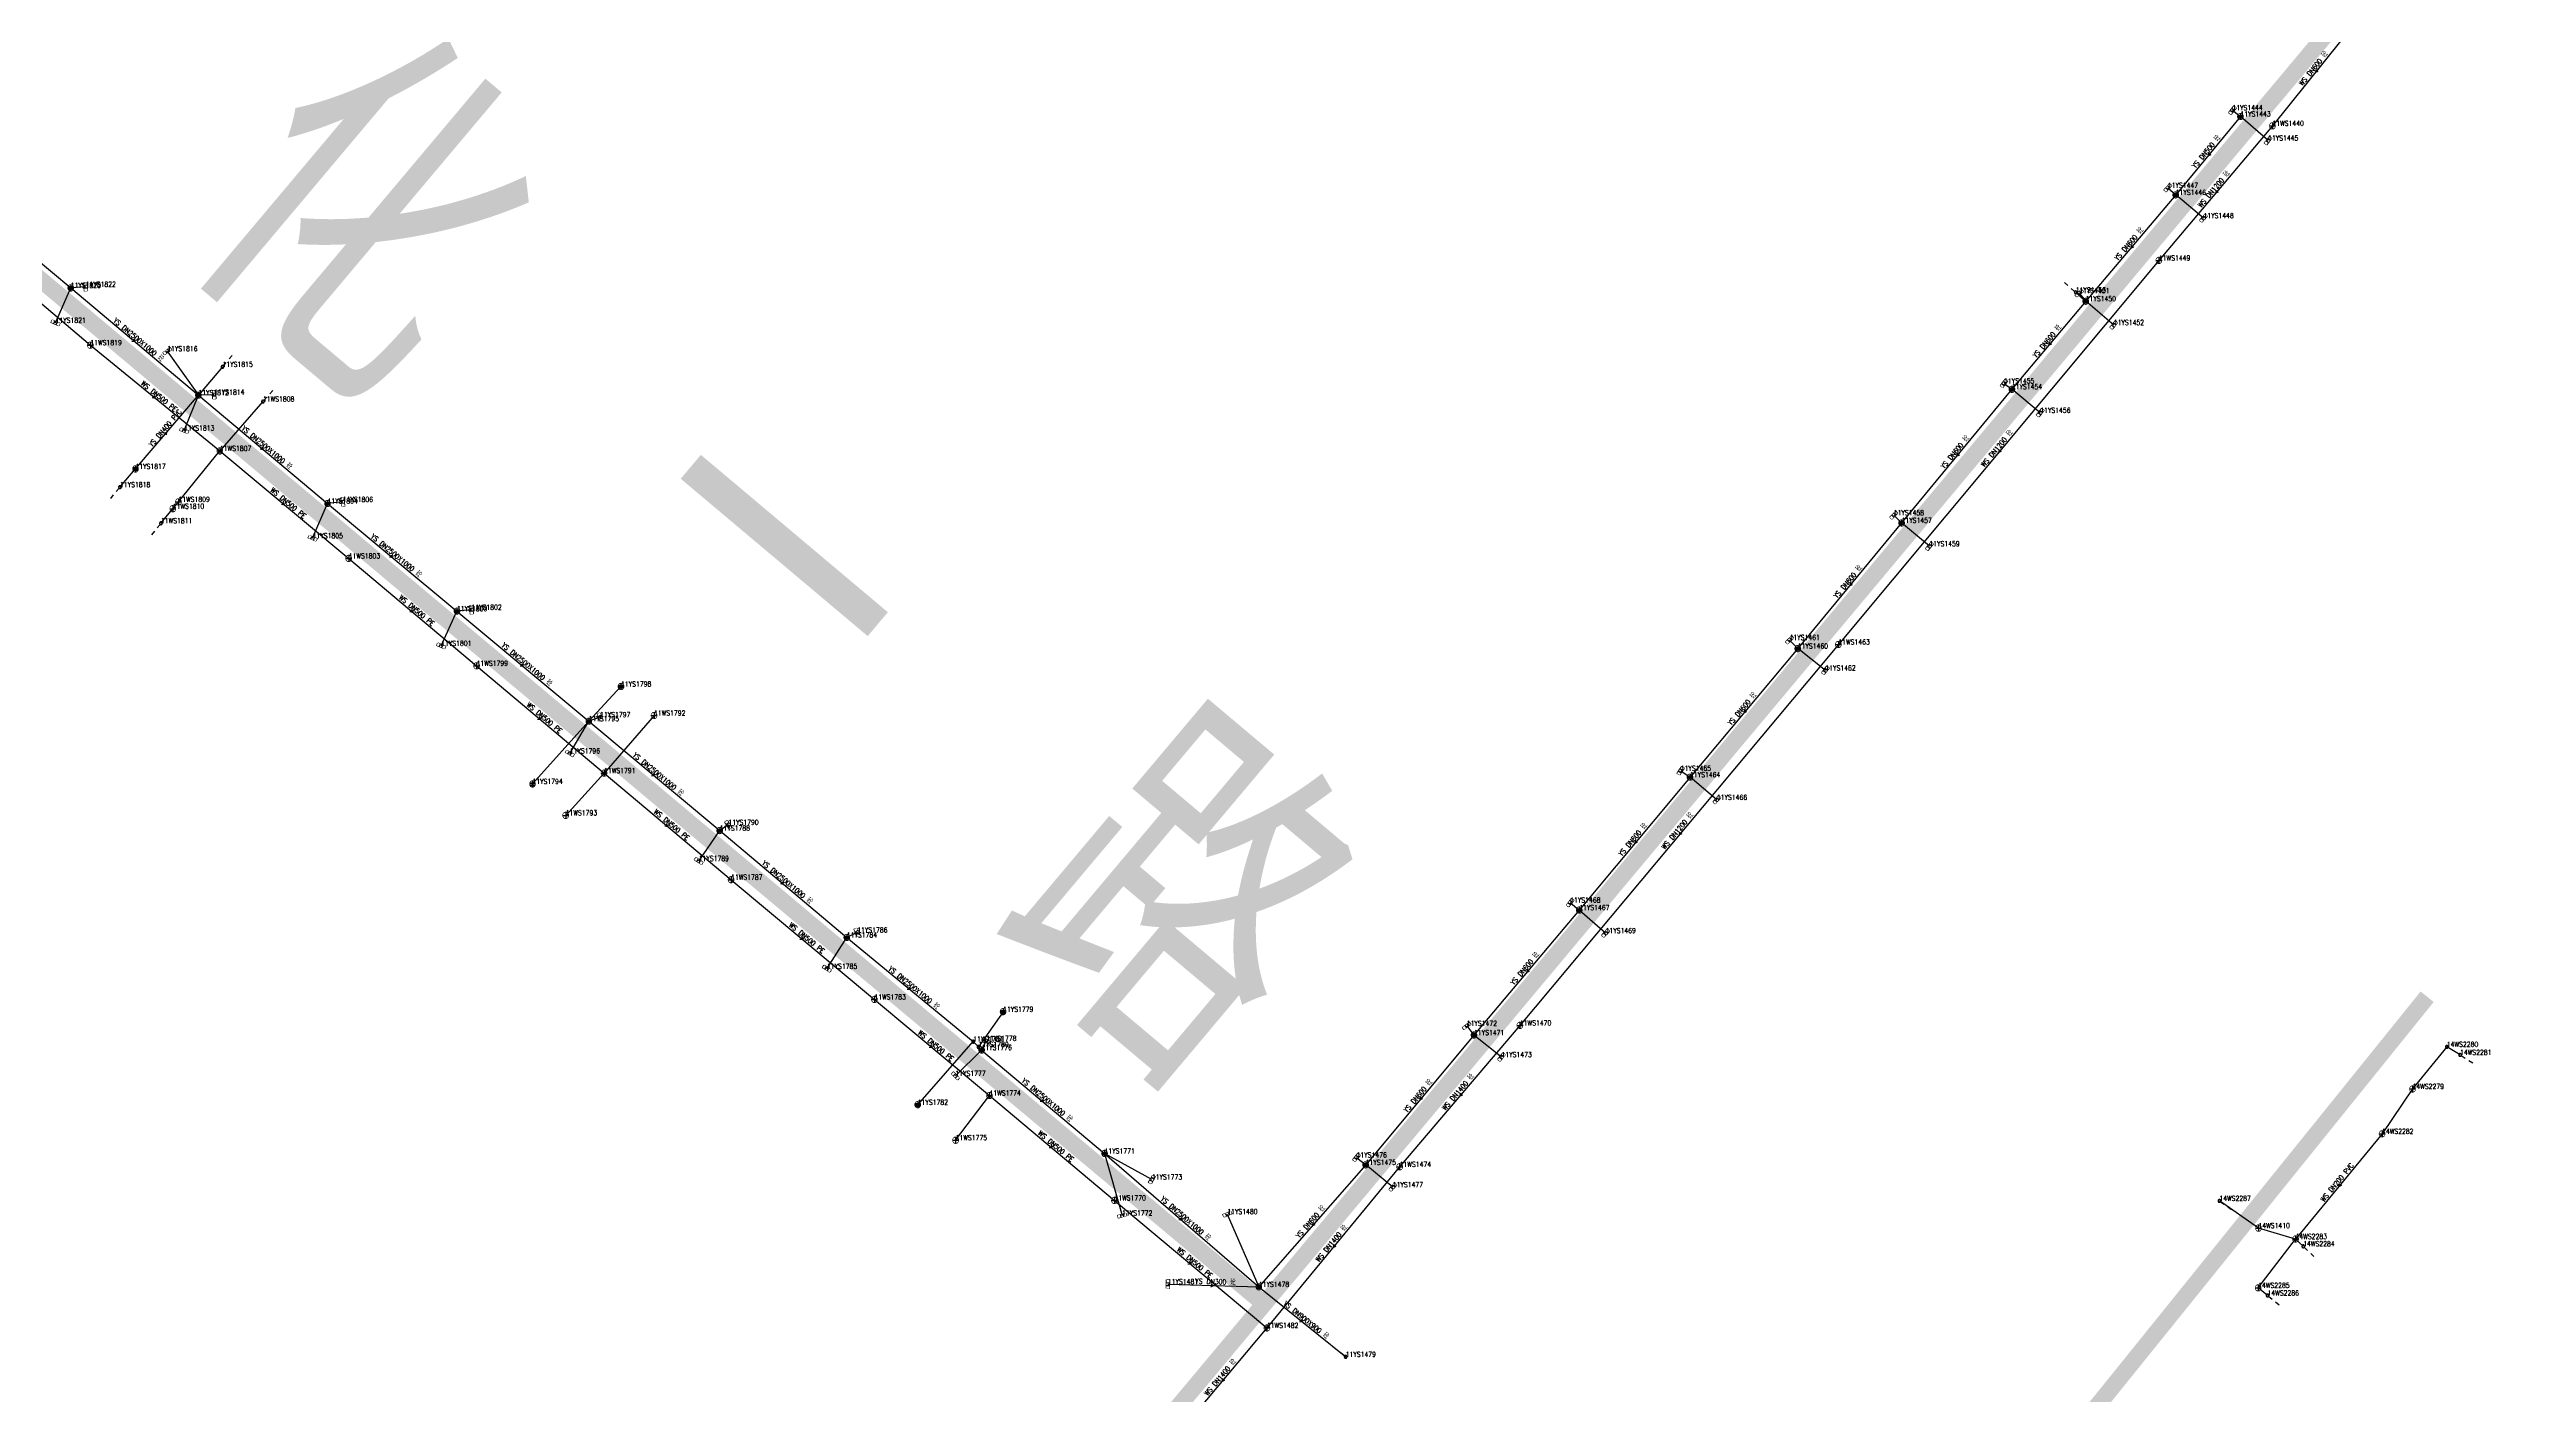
# Model space of a CAD drawing. Extents: x 78813 to 99477, y 2421021 to 2448125.
# Drawn here: x 82950.6 to 83393.7, y 2435969.8 to 2436210.4 of the extents above; entities that cross this region are included whole.
import ezdxf
from ezdxf.enums import TextEntityAlignment as Align

# ---------------------------------------------------------------- set-up
doc = ezdxf.new("R2010")
doc.units = 0
doc.set_wipeout_variables(frame=1)
doc.layers.get('0').update_dxf_attribs({"linetype": 'CONTINUOUS'})
for name, color, linetype in [('DX_WS', 16, 'CONTINUOUS'), ('DX_YS', 42, 'CONTINUOUS'), ('道路', 5, 'CONTINUOUS')]:
    doc.layers.add(name, color=color, linetype=linetype)
doc.layers.add('WSLINE', color=7, linetype='CONTINUOUS', true_color=0x7f0000)
doc.layers.add('YSLINE', color=7, linetype='CONTINUOUS', true_color=0xcc9900)
doc.layers.add('道路名称', color=7, linetype='CONTINUOUS', lineweight=0)
doc.styles.add('CcNameZT', font='txt.SHX', dxfattribs={"width": 0.8, "bigfont": 'HZTXT.SHX'})
doc.styles.get("Standard").update_dxf_attribs({"font": 'txt.shx', "bigfont": 'hztxt.shx'})
doc.styles.add('宋体0.7', font='', dxfattribs={"width": 0.7})
doc.styles.get('宋体0.7').set_extended_font_data('SimSun')

# ---------------------------------------------------------------- blocks, each defined once
blk = doc.blocks.new('PS非普查')
blk.add_lwpolyline([(3.7, 0), (5.3, 0)])
blk.add_wipeout([(0.5, 0), (0.5, 0.03), (0.5, 0.07), (0.49, 0.1), (0.48, 0.14), (0.47, 0.17), (0.46, 0.2), (0.44, 0.23), (0.42, 0.26), (0.4, 0.29), (0.38, 0.32), (0.36, 0.35), (0.33, 0.37), (0.31, 0.39), (0.28, 0.41), (0.25, 0.43), (0.22, 0.45), (0.19, 0.46), (0.15, 0.48), (0.12, 0.49), (0.09, 0.49), (0.05, 0.5), (0.02, 0.5), (-0.02, 0.5), (-0.05, 0.5), (-0.09, 0.49), (-0.12, 0.49), (-0.15, 0.48), (-0.19, 0.46), (-0.22, 0.45), (-0.25, 0.43), (-0.28, 0.41), (-0.31, 0.39), (-0.33, 0.37), (-0.36, 0.35), (-0.38, 0.32), (-0.4, 0.29), (-0.42, 0.26), (-0.44, 0.23), (-0.46, 0.2), (-0.47, 0.17), (-0.48, 0.14), (-0.49, 0.1), (-0.5, 0.07), (-0.5, 0.03), (-0.5, 0), (-0.5, -0.03), (-0.5, -0.07), (-0.49, -0.1), (-0.48, -0.14), (-0.47, -0.17), (-0.46, -0.2), (-0.44, -0.23), (-0.42, -0.26), (-0.4, -0.29), (-0.38, -0.32), (-0.36, -0.35), (-0.33, -0.37), (-0.31, -0.39), (-0.28, -0.41), (-0.25, -0.43), (-0.22, -0.45), (-0.19, -0.46), (-0.15, -0.48), (-0.12, -0.49), (-0.09, -0.49), (-0.05, -0.5), (-0.02, -0.5), (0.02, -0.5), (0.05, -0.5), (0.09, -0.49), (0.12, -0.49), (0.15, -0.48), (0.19, -0.46), (0.22, -0.45), (0.25, -0.43), (0.28, -0.41), (0.31, -0.39), (0.33, -0.37), (0.36, -0.35), (0.38, -0.32), (0.4, -0.29), (0.42, -0.26), (0.44, -0.23), (0.46, -0.2), (0.47, -0.17), (0.48, -0.14), (0.49, -0.1), (0.5, -0.07)])
blk.add_line((0.5, 0), (2.1, 0))
blk.add_lwpolyline([(0.5, 0), (0.5, 0.03), (0.5, 0.07), (0.49, 0.1), (0.48, 0.14), (0.47, 0.17), (0.46, 0.2), (0.44, 0.23), (0.42, 0.26), (0.4, 0.29), (0.38, 0.32), (0.36, 0.35), (0.33, 0.37), (0.31, 0.39), (0.28, 0.41), (0.25, 0.43), (0.22, 0.45), (0.19, 0.46), (0.15, 0.48), (0.12, 0.49), (0.09, 0.49), (0.05, 0.5), (0.02, 0.5), (-0.02, 0.5), (-0.05, 0.5), (-0.09, 0.49), (-0.12, 0.49), (-0.15, 0.48), (-0.19, 0.46), (-0.22, 0.45), (-0.25, 0.43), (-0.28, 0.41), (-0.31, 0.39), (-0.33, 0.37), (-0.36, 0.35), (-0.38, 0.32), (-0.4, 0.29), (-0.42, 0.26), (-0.44, 0.23), (-0.46, 0.2), (-0.47, 0.17), (-0.48, 0.14), (-0.49, 0.1), (-0.5, 0.07), (-0.5, 0.03), (-0.5, 0), (-0.5, -0.03), (-0.5, -0.07), (-0.49, -0.1), (-0.48, -0.14), (-0.47, -0.17), (-0.46, -0.2), (-0.44, -0.23), (-0.42, -0.26), (-0.4, -0.29), (-0.38, -0.32), (-0.36, -0.35), (-0.33, -0.37), (-0.31, -0.39), (-0.28, -0.41), (-0.25, -0.43), (-0.22, -0.45), (-0.19, -0.46), (-0.15, -0.48), (-0.12, -0.49), (-0.09, -0.49), (-0.05, -0.5), (-0.02, -0.5), (0.02, -0.5), (0.05, -0.5), (0.09, -0.49), (0.12, -0.49), (0.15, -0.48), (0.19, -0.46), (0.22, -0.45), (0.25, -0.43), (0.28, -0.41), (0.31, -0.39), (0.33, -0.37), (0.36, -0.35), (0.38, -0.32), (0.4, -0.29), (0.42, -0.26), (0.44, -0.23), (0.46, -0.2), (0.47, -0.17), (0.48, -0.14), (0.49, -0.1), (0.5, -0.07), (0.5, 0)], close=True)
blk = doc.blocks.new('PS管线点')
blk.add_wipeout([(0.5, 0), (0.5, 0.03), (0.5, 0.07), (0.49, 0.1), (0.48, 0.14), (0.47, 0.17), (0.46, 0.2), (0.44, 0.23), (0.42, 0.26), (0.4, 0.29), (0.38, 0.32), (0.36, 0.35), (0.33, 0.37), (0.31, 0.39), (0.28, 0.41), (0.25, 0.43), (0.22, 0.45), (0.19, 0.46), (0.15, 0.48), (0.12, 0.49), (0.09, 0.49), (0.05, 0.5), (0.02, 0.5), (-0.02, 0.5), (-0.05, 0.5), (-0.09, 0.49), (-0.12, 0.49), (-0.15, 0.48), (-0.19, 0.46), (-0.22, 0.45), (-0.25, 0.43), (-0.28, 0.41), (-0.31, 0.39), (-0.33, 0.37), (-0.36, 0.35), (-0.38, 0.32), (-0.4, 0.29), (-0.42, 0.26), (-0.44, 0.23), (-0.46, 0.2), (-0.47, 0.17), (-0.48, 0.14), (-0.49, 0.1), (-0.5, 0.07), (-0.5, 0.03), (-0.5, 0), (-0.5, -0.03), (-0.5, -0.07), (-0.49, -0.1), (-0.48, -0.14), (-0.47, -0.17), (-0.46, -0.2), (-0.44, -0.23), (-0.42, -0.26), (-0.4, -0.29), (-0.38, -0.32), (-0.36, -0.35), (-0.33, -0.37), (-0.31, -0.39), (-0.28, -0.41), (-0.25, -0.43), (-0.22, -0.45), (-0.19, -0.46), (-0.15, -0.48), (-0.12, -0.49), (-0.09, -0.49), (-0.05, -0.5), (-0.02, -0.5), (0.02, -0.5), (0.05, -0.5), (0.09, -0.49), (0.12, -0.49), (0.15, -0.48), (0.19, -0.46), (0.22, -0.45), (0.25, -0.43), (0.28, -0.41), (0.31, -0.39), (0.33, -0.37), (0.36, -0.35), (0.38, -0.32), (0.4, -0.29), (0.42, -0.26), (0.44, -0.23), (0.46, -0.2), (0.47, -0.17), (0.48, -0.14), (0.49, -0.1), (0.5, -0.07)])
blk.add_lwpolyline([(0.5, 0), (0.5, 0.03), (0.5, 0.07), (0.49, 0.1), (0.48, 0.14), (0.47, 0.17), (0.46, 0.2), (0.44, 0.23), (0.42, 0.26), (0.4, 0.29), (0.38, 0.32), (0.36, 0.35), (0.33, 0.37), (0.31, 0.39), (0.28, 0.41), (0.25, 0.43), (0.22, 0.45), (0.19, 0.46), (0.15, 0.48), (0.12, 0.49), (0.09, 0.49), (0.05, 0.5), (0.02, 0.5), (-0.02, 0.5), (-0.05, 0.5), (-0.09, 0.49), (-0.12, 0.49), (-0.15, 0.48), (-0.19, 0.46), (-0.22, 0.45), (-0.25, 0.43), (-0.28, 0.41), (-0.31, 0.39), (-0.33, 0.37), (-0.36, 0.35), (-0.38, 0.32), (-0.4, 0.29), (-0.42, 0.26), (-0.44, 0.23), (-0.46, 0.2), (-0.47, 0.17), (-0.48, 0.14), (-0.49, 0.1), (-0.5, 0.07), (-0.5, 0.03), (-0.5, 0), (-0.5, -0.03), (-0.5, -0.07), (-0.49, -0.1), (-0.48, -0.14), (-0.47, -0.17), (-0.46, -0.2), (-0.44, -0.23), (-0.42, -0.26), (-0.4, -0.29), (-0.38, -0.32), (-0.36, -0.35), (-0.33, -0.37), (-0.31, -0.39), (-0.28, -0.41), (-0.25, -0.43), (-0.22, -0.45), (-0.19, -0.46), (-0.15, -0.48), (-0.12, -0.49), (-0.09, -0.49), (-0.05, -0.5), (-0.02, -0.5), (0.02, -0.5), (0.05, -0.5), (0.09, -0.49), (0.12, -0.49), (0.15, -0.48), (0.19, -0.46), (0.22, -0.45), (0.25, -0.43), (0.28, -0.41), (0.31, -0.39), (0.33, -0.37), (0.36, -0.35), (0.38, -0.32), (0.4, -0.29), (0.42, -0.26), (0.44, -0.23), (0.46, -0.2), (0.47, -0.17), (0.48, -0.14), (0.49, -0.1), (0.5, -0.07), (0.5, 0)], close=True)
blk = doc.blocks.new('PS污水井')
blk.add_lwpolyline([(1, 0), (1, 0.07), (0.99, 0.14), (0.98, 0.21), (0.96, 0.28), (0.94, 0.34), (0.91, 0.41), (0.88, 0.47), (0.85, 0.53), (0.81, 0.59), (0.77, 0.64), (0.72, 0.69), (0.67, 0.74), (0.62, 0.79), (0.56, 0.83), (0.5, 0.87), (0.44, 0.9), (0.37, 0.93), (0.31, 0.95), (0.24, 0.97), (0.17, 0.98), (0.1, 0.99), (0.03, 1), (-0.03, 1), (-0.1, 0.99), (-0.17, 0.98), (-0.24, 0.97), (-0.31, 0.95), (-0.37, 0.93), (-0.44, 0.9), (-0.5, 0.87), (-0.56, 0.83), (-0.62, 0.79), (-0.67, 0.74), (-0.72, 0.69), (-0.77, 0.64), (-0.81, 0.59), (-0.85, 0.53), (-0.88, 0.47), (-0.91, 0.41), (-0.94, 0.34), (-0.96, 0.28), (-0.98, 0.21), (-0.99, 0.14), (-1, 0.07), (-1, 0), (-1, -0.07), (-0.99, -0.14), (-0.98, -0.21), (-0.96, -0.28), (-0.94, -0.34), (-0.91, -0.41), (-0.88, -0.47), (-0.85, -0.53), (-0.81, -0.59), (-0.77, -0.64), (-0.72, -0.69), (-0.67, -0.74), (-0.62, -0.79), (-0.56, -0.83), (-0.5, -0.87), (-0.44, -0.9), (-0.37, -0.93), (-0.31, -0.95), (-0.24, -0.97), (-0.17, -0.98), (-0.1, -0.99), (-0.03, -1), (0.03, -1), (0.1, -0.99), (0.17, -0.98), (0.24, -0.97), (0.31, -0.95), (0.37, -0.93), (0.44, -0.9), (0.5, -0.87), (0.56, -0.83), (0.62, -0.79), (0.67, -0.74), (0.72, -0.69), (0.77, -0.64), (0.81, -0.59), (0.85, -0.53), (0.88, -0.47), (0.91, -0.41), (0.94, -0.34), (0.96, -0.28), (0.98, -0.21), (0.99, -0.14), (1, 0)], close=True)
blk.add_wipeout([(1, 0), (1, 0.07), (0.99, 0.14), (0.98, 0.21), (0.96, 0.28), (0.94, 0.34), (0.91, 0.41), (0.88, 0.47), (0.85, 0.53), (0.81, 0.59), (0.77, 0.64), (0.72, 0.69), (0.67, 0.74), (0.62, 0.79), (0.56, 0.83), (0.5, 0.87), (0.44, 0.9), (0.37, 0.93), (0.31, 0.95), (0.24, 0.97), (0.17, 0.98), (0.1, 0.99), (0.03, 1), (-0.03, 1), (-0.1, 0.99), (-0.17, 0.98), (-0.24, 0.97), (-0.31, 0.95), (-0.37, 0.93), (-0.44, 0.9), (-0.5, 0.87), (-0.56, 0.83), (-0.62, 0.79), (-0.67, 0.74), (-0.72, 0.69), (-0.77, 0.64), (-0.81, 0.59), (-0.85, 0.53), (-0.88, 0.47), (-0.91, 0.41), (-0.94, 0.34), (-0.96, 0.28), (-0.98, 0.21), (-0.99, 0.14), (-1, 0.07), (-1, 0), (-1, -0.07), (-0.99, -0.14), (-0.98, -0.21), (-0.96, -0.28), (-0.94, -0.34), (-0.91, -0.41), (-0.88, -0.47), (-0.85, -0.53), (-0.81, -0.59), (-0.77, -0.64), (-0.72, -0.69), (-0.67, -0.74), (-0.62, -0.79), (-0.56, -0.83), (-0.5, -0.87), (-0.44, -0.9), (-0.37, -0.93), (-0.31, -0.95), (-0.24, -0.97), (-0.17, -0.98), (-0.1, -0.99), (-0.03, -1), (0.03, -1), (0.1, -0.99), (0.17, -0.98), (0.24, -0.97), (0.31, -0.95), (0.37, -0.93), (0.44, -0.9), (0.5, -0.87), (0.56, -0.83), (0.62, -0.79), (0.67, -0.74), (0.72, -0.69), (0.77, -0.64), (0.81, -0.59), (0.85, -0.53), (0.88, -0.47), (0.91, -0.41), (0.94, -0.34), (0.96, -0.28), (0.98, -0.21), (0.99, -0.14)])
for p, q in [((-1, 0), (0, 0)), ((0, 1), (0, 0)), ((0, 0), (0, -1)), ((0, 0), (1, 0))]:
    blk.add_line(p, q)
blk = doc.blocks.new('GC546')
at = {"color": 0}
for p in [(0.866, 0.5), (0.866, -0.5)]:
    blk.add_line(p, (0, 0), dxfattribs=at)
blk = doc.blocks.new('PS雨水井')
blk.add_lwpolyline([(1, 0), (1, 0.07), (0.99, 0.14), (0.98, 0.21), (0.96, 0.28), (0.94, 0.34), (0.91, 0.41), (0.88, 0.47), (0.85, 0.53), (0.81, 0.59), (0.77, 0.64), (0.72, 0.69), (0.67, 0.74), (0.62, 0.79), (0.56, 0.83), (0.5, 0.87), (0.44, 0.9), (0.37, 0.93), (0.31, 0.95), (0.24, 0.97), (0.17, 0.98), (0.1, 0.99), (0.03, 1), (-0.03, 1), (-0.1, 0.99), (-0.17, 0.98), (-0.24, 0.97), (-0.31, 0.95), (-0.37, 0.93), (-0.44, 0.9), (-0.5, 0.87), (-0.56, 0.83), (-0.62, 0.79), (-0.67, 0.74), (-0.72, 0.69), (-0.77, 0.64), (-0.81, 0.59), (-0.85, 0.53), (-0.88, 0.47), (-0.91, 0.41), (-0.94, 0.34), (-0.96, 0.28), (-0.98, 0.21), (-0.99, 0.14), (-1, 0.07), (-1, 0), (-1, -0.07), (-0.99, -0.14), (-0.98, -0.21), (-0.96, -0.28), (-0.94, -0.34), (-0.91, -0.41), (-0.88, -0.47), (-0.85, -0.53), (-0.81, -0.59), (-0.77, -0.64), (-0.72, -0.69), (-0.67, -0.74), (-0.62, -0.79), (-0.56, -0.83), (-0.5, -0.87), (-0.44, -0.9), (-0.37, -0.93), (-0.31, -0.95), (-0.24, -0.97), (-0.17, -0.98), (-0.1, -0.99), (-0.03, -1), (0.03, -1), (0.1, -0.99), (0.17, -0.98), (0.24, -0.97), (0.31, -0.95), (0.37, -0.93), (0.44, -0.9), (0.5, -0.87), (0.56, -0.83), (0.62, -0.79), (0.67, -0.74), (0.72, -0.69), (0.77, -0.64), (0.81, -0.59), (0.85, -0.53), (0.88, -0.47), (0.91, -0.41), (0.94, -0.34), (0.96, -0.28), (0.98, -0.21), (0.99, -0.14), (1, 0)], close=True)
blk.add_wipeout([(1, 0), (1, 0.07), (0.99, 0.14), (0.98, 0.21), (0.96, 0.28), (0.94, 0.34), (0.91, 0.41), (0.88, 0.47), (0.85, 0.53), (0.81, 0.59), (0.77, 0.64), (0.72, 0.69), (0.67, 0.74), (0.62, 0.79), (0.56, 0.83), (0.5, 0.87), (0.44, 0.9), (0.37, 0.93), (0.31, 0.95), (0.24, 0.97), (0.17, 0.98), (0.1, 0.99), (0.03, 1), (-0.03, 1), (-0.1, 0.99), (-0.17, 0.98), (-0.24, 0.97), (-0.31, 0.95), (-0.37, 0.93), (-0.44, 0.9), (-0.5, 0.87), (-0.56, 0.83), (-0.62, 0.79), (-0.67, 0.74), (-0.72, 0.69), (-0.77, 0.64), (-0.81, 0.59), (-0.85, 0.53), (-0.88, 0.47), (-0.91, 0.41), (-0.94, 0.34), (-0.96, 0.28), (-0.98, 0.21), (-0.99, 0.14), (-1, 0.07), (-1, 0), (-1, -0.07), (-0.99, -0.14), (-0.98, -0.21), (-0.96, -0.28), (-0.94, -0.34), (-0.91, -0.41), (-0.88, -0.47), (-0.85, -0.53), (-0.81, -0.59), (-0.77, -0.64), (-0.72, -0.69), (-0.67, -0.74), (-0.62, -0.79), (-0.56, -0.83), (-0.5, -0.87), (-0.44, -0.9), (-0.37, -0.93), (-0.31, -0.95), (-0.24, -0.97), (-0.17, -0.98), (-0.1, -0.99), (-0.03, -1), (0.03, -1), (0.1, -0.99), (0.17, -0.98), (0.24, -0.97), (0.31, -0.95), (0.37, -0.93), (0.44, -0.9), (0.5, -0.87), (0.56, -0.83), (0.62, -0.79), (0.67, -0.74), (0.72, -0.69), (0.77, -0.64), (0.81, -0.59), (0.85, -0.53), (0.88, -0.47), (0.91, -0.41), (0.94, -0.34), (0.96, -0.28), (0.98, -0.21), (0.99, -0.14)])
for p, q in [((-1, 0), (0, 0)), ((-0.88, 0.48), (0, 0.47)), ((0, 1), (0, 0)), ((0, 0.47), (0.88, 0.47)), ((0, 0), (0, -1)), ((0, 0), (1, 0)), ((-0.88, -0.48), (0, -0.48)), ((0, -0.48), (0.88, -0.48))]:
    blk.add_line(p, q)
blk = doc.blocks.new('PS雨篦')
blk.add_lwpolyline([(-1.5, 0.5), (0, 0.5), (1.5, 0.5), (1.5, -0.5), (0, -0.5), (-1.5, -0.5)], close=True)
blk.add_wipeout([(-1.5, 0.5), (0, 0.5), (1.5, 0.5), (1.5, -0.5), (0, -0.5), (-1.5, -0.5)])
for p, q in [((-0.51, -0.5), (-0.51, 0.5)), ((0.49, -0.5), (0.49, 0.5))]:
    blk.add_line(p, q)

msp = doc.modelspace()

# ---------------------------------------------------------------- block references
at = {"layer": 'DX_WS', "yscale": 0.5, "zscale": 0.5}
for name, p, xscale, rotation in [('GC546', (83355.96, 2436206.27, -0.6), 0.4999999998317295, 51.19265617231535), ('GC546', (83338.12, 2436184.69, -1.13), 0.4999999999249184, 49.82944509207682), ('GC546', (82969.44, 2436148.03, -0.44), 0.4999999999697464, 140.7649077961571), ('PS非普查', (82988.74, 2436147.41, -0.21), 0.4999999999751086, 48.8968116983221), ('GC546', (83299.29, 2436138.3, -1.46), 0.5000000001467441, 50.15213714509272), ('PS非普查', (82970.49, 2436125.63, 2.28), 0.4999999999129586, 230.8581664796158), ('GC546', (82992.55, 2436128.96, -0.53), 0.4999999999808633, 140.1709672675901), ('GC546', (83015.52, 2436109.74, -0.59), 0.4999999999045945, 139.9855361709487), ('GC546', (83038.37, 2436090.53, -0.54), 0.5000000000664495, 139.9180512065968), ('GC546', (83061.14, 2436071.4, -0.46), 0.4999999999560157, 139.9953555165971), ('GC546', (83242.12, 2436069.88, -1.6), 0.5000000000351873, 50.09234903063476), ('GC546', (83085.32, 2436051.16, -0.52), 0.4999999999817701, 140.1281136190903), ('GC546', (83108.43, 2436031.85, -0.54), 0.5000000000327149, 140.131527541504), ('PS非普查', (83381.85, 2436030.52, 2.84), 0.4999999999752591, 328.5019748439855), ('GC546', (83202.87, 2436023.16, -1.15), 0.5000000001664546, 49.62106603195048), ('GC546', (83129.91, 2436013.88, -0.67), 0.5000000001354964, 140.0094755448571), ('GC546', (83360.16, 2436007, 2.05), 0.5000000000345427, 50.55956656013896), ('PS非普查', (83338.79, 2436004.41, 1.64), 0.499999999951924, 325.2120316007212), ('GC546', (83180.24, 2435996.1, -1.17), 0.5000000001114366, 50.5299085281848), ('PS非普查', (83353.79, 2435996.28, 1.93), 0.500000000023026, 316.1778780988752), ('GC546', (83154.73, 2435993.09, -1.3), 0.5000000001478804, 140.0968563223564), ('PS非普查', (83347.4, 2435987.5, 3.12), 0.499999999859218, 321.2026321333005), ('GC546', (83160.33, 2435972.12, -1.62), 0.5000000000599688, 49.95492620731313)]:
    msp.add_blockref(name, p, dxfattribs=dict(at, xscale=xscale, rotation=rotation))
at = {"layer": 'DX_WS', "xscale": 0.5, "yscale": 0.5, "zscale": 0.5}
for p in [(83348.28, 2436196.73, -0.95), (83327.96, 2436172.66, -1.31), (82957.86, 2436157.49, -0.36), (82981.03, 2436138.57, -0.52), (83004.08, 2436119.35, -0.53), (83270.61, 2436103.94, -1.61), (83026.97, 2436100.13, -0.64), (83058.71, 2436091.24, -0.46), (83049.78, 2436080.94, -0.49), (83042.91, 2436073.38, -0.21), (83072.5, 2436061.87, -0.43), (83098.14, 2436040.45, -0.61), (83213.63, 2436035.81, -1.6), (83118.73, 2436023.26, -0.44), (83373.35, 2436024.43, 2.55), (83112.68, 2436015.26, -0.85), (83367.9, 2436016.41, 2.24), (83192.12, 2436010.51, -0.69), (83141.09, 2436004.5, -0.95), (83345.78, 2435999.55, 1.66), (83168.37, 2435981.68, -1.65)]:
    msp.add_blockref('PS污水井', p, dxfattribs=at)
at = {"layer": 'DX_YS', "xscale": 0.5, "yscale": 0.5, "zscale": 0.5}
for name, p in [('PS雨水井', (83342.55, 2436198.41, 1.25)), ('PS雨水井', (83330.97, 2436184.38, 1.03)), ('PS雨水井', (82954.35, 2436167.73, 0.55)), ('PS雨水井', (83314.87, 2436165.36, 0.79)), ('PS雨水井', (82977.19, 2436148.55, 0.44)), ('PS雨水井', (83301.67, 2436149.6, 0.7)), ('PS雨水井', (82965.93, 2436135.35, 0.86)), ('PS雨水井', (83000.29, 2436129.16, 0.47)), ('PS雨水井', (83281.93, 2436125.69, 0.8)), ('PS雨水井', (83023.45, 2436109.92, 0.52)), ('PS雨水井', (83263.35, 2436103.21, 0.59)), ('PS雨水井', (83052.8, 2436096.43, 0.68)), ('PS雨水井', (83047.04, 2436090.22, 0.76)), ('PS雨水井', (83036.96, 2436078.99, 0.91)), ('PS雨水井', (83244.07, 2436080.21, 0.57)), ('PS雨水井', (83070.46, 2436070.66, 0.57)), ('PS雨水井', (83224.25, 2436056.44, 0.6)), ('PS雨水井', (83093.2, 2436051.54, 0.71)), ('PS雨水井', (83121.17, 2436038.25, 0.56)), ('PS管线点', (83115.82, 2436032.9, 0.69)), ('PS雨水井', (83205.42, 2436034.08, 0.63)), ('PS雨水井', (83105.89, 2436021.61, 0.82)), ('PS雨水井', (83139.32, 2436012.9, 1.43)), ('PS雨水井', (83186.04, 2436010.85, 0.76)), ('PS雨水井', (83166.93, 2435989.03, 0.59))]:
    msp.add_blockref(name, p, dxfattribs=at)
at = {"layer": 'DX_YS', "yscale": 0.5, "zscale": 0.5}
for name, p, xscale, rotation in [('GC546', (83336.76, 2436191.39, 1.21), 0.4999999999547978, 50.47105237729809), ('PS雨篦', (83335.94, 2436180.22, 2.1), 0.4999999998771909, 50.10839246367275), ('GC546', (83322.92, 2436174.87, 0.92), 0.4999999999036097, 49.74392558855531), ('PS雨篦', (82951.63, 2436161.5, 2.52), 0.5000000000752809, 336.3802627277737), ('PS雨篦', (83319.89, 2436161.1, 1.84), 0.5000000000518487, 49.66097858835056), ('GC546', (82965.77, 2436158.14, 0.5), 0.4999999998692859, 139.9629743237754), ('PS雨篦', (82971.62, 2436156.42, 2.6), 0.4999999998876366, 215.2932386225101), ('GC546', (83308.27, 2436157.48, 0.75), 0.5000000000557268, 50.04920588826137), ('PS非普查', (82981.5, 2436153.62, 0.8), 0.5000000000128368, 49.66463125601988), ('PS雨篦', (83306.74, 2436145.41, 1.7), 0.4999999999114634, 50.45170352944164), ('GC546', (82971.56, 2436141.95, 0.65), 0.5000000000277012, 229.528086287894), ('GC546', (82988.74, 2436138.85, 0.46), 0.5000000001477369, 139.9979013690858), ('GC546', (83291.8, 2436137.65, 0.77), 0.5000000000693706, 50.4604039088501), ('PS非普查', (82963.16, 2436132.1, 1.8), 0.4999999999905505, 229.5686358086019), ('PS雨篦', (82997.63, 2436122.95, 2.51), 0.5000000000848799, 336.7846924813662), ('PS雨篦', (83286.9, 2436121.52, 1.87), 0.4999999998940559, 49.98082522076777), ('GC546', (83011.87, 2436119.54, 0.5), 0.4999999999930415, 140.2816459287387), ('GC546', (83272.64, 2436114.45, 0.7), 0.4999999998650124, 50.43914681199763), ('PS雨篦', (83020.62, 2436103.71, 2.41), 0.4999999999804647, 335.4155805881127), ('GC546', (83035.25, 2436100.07, 0.47), 0.4999999999132428, 140.1359507072549), ('PS雨篦', (83268.29, 2436099.31, 1.61), 0.4999999998263516, 51.70456599764336), ('GC546', (83253.71, 2436091.71, 0.57), 0.5000000000108562, 50.01769098907155), ('PS雨篦', (83043.64, 2436084.47, 2.3), 0.5000000000808716, 329.347966119142), ('GC546', (83058.75, 2436080.44, 0.66), 0.5000000001344596, 140.1328712267054), ('PS雨篦', (83248.88, 2436076.16, 1.43), 0.4999999999840694, 49.91925643736651), ('GC546', (83234.16, 2436068.33, 0.59), 0.500000000143747, 50.17902211484954), ('PS雨篦', (83066.7, 2436065.21, 2.46), 0.500000000018247, 325.3721174712297), ('GC546', (83081.83, 2436061.1, 0.64), 0.4999999999960857, 139.9304597872297), ('PS雨篦', (83228.97, 2436052.31, 1.38), 0.4999999998491709, 48.82095069374871), ('PS雨篦', (83089.65, 2436045.94, 2.24), 0.4999999998986744, 327.6143366170617), ('GC546', (83214.83, 2436045.26, 0.62), 0.500000000042413, 49.89530510056529), ('GC546', (83104.51, 2436042.22, 0.7), 0.4999999999267163, 140.5100532374754), ('PS雨篦', (83210.34, 2436030.13, 1.59), 0.5000000000945432, 51.25516852504072), ('PS雨篦', (83112.63, 2436026.76, 2.06), 0.5000000000997122, 314.6435958325056), ('GC546', (83128.32, 2436022.15, 0.73), 0.4999999999935681, 139.9450753789936), ('GC546', (83195.73, 2436022.47, 0.63), 0.5000000000263612, 50.16338717202522), ('PS雨篦', (83147.79, 2436008.23, 1.84), 0.5000000001623842, 61.16688947251458), ('PS雨篦', (83190.89, 2436006.87, 1.74), 0.5000000001259831, 50.62200142837077), ('GC546', (83153.12, 2436000.96, 0.68), 0.49999999997995, 139.1487315984515), ('PS雨篦', (83161.28, 2436002.05, 1.7), 0.5000000000292862, 203.4502929030236), ('GC546', (83176.48, 2435999.94, 0.68), 0.499999999915324, 48.79140910833117), ('PS雨篦', (83150.65, 2435989.52, 1.88), 0.4999999998944245, 268.2719694383387), ('GC546', (83158.79, 2435989.27, 1.81), 0.4999999999966803, 178.2719694370239), ('GC546', (83174.69, 2435982.77, 0.5), 0.5000000000629152, 141.1369953888807), ('PS非普查', (83182.46, 2435976.51, 0.4), 0.5000000000629152, 141.1369953888807)]:
    msp.add_blockref(name, p, dxfattribs=dict(at, xscale=xscale, rotation=rotation))

# ---------------------------------------------------------------- texts
at = {"layer": 'DX_WS', "style": 'CcNameZT', "width": 0.8}
for s, rotation, p in [(' WS DN600 砼', 51.1927, (83355.76, 2436206.43, -0.54)), (' WS DN500 PE', 320.7649, (82969.6, 2436148.23, -0.36)), (' WS DN1200 砼', 50.1521, (83299.1, 2436138.46, -1.31)), (' WS DN500 PE', 320.171, (82992.71, 2436129.15, -0.52)), (' WS DN500 PE', 319.9855, (83015.69, 2436109.93, -0.53)), (' WS DN500 PE', 319.918, (83038.53, 2436090.73, -0.64)), (' WS DN500 PE', 319.9953, (83061.3, 2436071.59, -0.49)), (' WS DN1200 砼', 50.0923, (83241.93, 2436070.04, -1.61)), (' WS DN500 PE', 320.1281, (83085.48, 2436051.35, -0.43)), (' WS DN1400 砼', 49.6211, (83202.68, 2436023.32, -1.6)), (' WS DN500 PE', 320.0095, (83130.07, 2436014.07, -0.44)), (' WS DN200 PVC', 50.5596, (83359.97, 2436007.16, 2.24)), (' WS DN1400 砼', 50.5299, (83180.05, 2435996.26, -0.69)), (' WS DN1400 砼', 49.9549, (83160.14, 2435972.28, -1.65))]:
    msp.add_text(s, height=0.9, rotation=rotation, dxfattribs=at).set_placement(p, align=Align.CENTER)
at = {"layer": 'DX_YS', "style": 'CcNameZT', "width": 0.8}
for s, rotation, p in [(' YS DN500 砼', 50.4711, (83336.57, 2436191.55, 1.25)), (' YS DN600 砼', 49.7439, (83322.73, 2436175.03, 1.03)), (' YS DN600 砼', 50.0492, (83308.08, 2436157.64, 0.79)), (' YS DN2500X1000 砼', 319.9979, (82988.9, 2436139.04, 0.44)), (' YS DN600 砼', 50.4604, (83291.61, 2436137.81, 0.7)), (' YS DN2500X1000 砼', 320.2816, (83012.03, 2436119.73, 0.47)), (' YS DN600 砼', 50.4391, (83272.45, 2436114.61, 0.8)), (' YS DN2500X1000 砼', 320.1359, (83035.41, 2436100.26, 0.52)), (' YS DN600 砼', 50.0177, (83253.52, 2436091.87, 0.59)), (' YS DN2500X1000 砼', 320.1329, (83058.91, 2436080.63, 0.76)), (' YS DN600 砼', 50.179, (83233.97, 2436068.49, 0.57)), (' YS DN2500X1000 砼', 319.9305, (83081.99, 2436061.29, 0.57)), (' YS DN2500X1000 砼', 320.51, (83104.66, 2436042.41, 0.71)), (' YS DN600 砼', 49.8953, (83214.64, 2436045.42, 0.6)), (' YS DN2500X1000 砼', 319.9451, (83128.48, 2436022.34, 0.69)), (' YS DN600 砼', 50.1634, (83195.54, 2436022.63, 0.64)), (' YS DN2500X1000 砼', 319.1487, (83153.29, 2436001.15, 0.78)), (' YS DN600 砼', 48.7914, (83176.3, 2436000.11, 0.76)), (' YS DN300 砼', 358.272, (83158.8, 2435989.52, 1.88))]:
    msp.add_text(s, height=0.9, rotation=rotation, dxfattribs=at).set_placement(p, align=Align.CENTER)
at = {"layer": '道路名称', "style": '宋体0.7', "width": 0.7}
msp.add_text('南  港  西  路', height=50, rotation=322.0026, dxfattribs=at).set_placement((82699.43, 2435990.64))

# ---------------------------------------------------------------- next in the draw order: linework, layer by layer
at = {"layer": 'WSLINE'}
for p, q in [((83042.91, 2436073.38, -0.21), (83049.78, 2436080.94, -0.39)), ((83112.68, 2436015.26, -0.85), (83118.73, 2436023.26, -0.46)), ((83118.73, 2436023.26, -0.44), (83141.09, 2436004.5, -0.9)), ((83373.35, 2436024.43, 2.55), (83367.9, 2436016.41, 2.26)), ((83345.78, 2435999.55, 1.66), (83338.79, 2436004.41, 1.64)), ((83168.37, 2435981.68, -1.65), (83152.29, 2435962.55, -1.58))]:
    msp.add_line(p, q, dxfattribs=at)
at = {"layer": 'YSLINE'}
for p, q in [((82931.45, 2436186.86, 0.58), (82954.35, 2436167.73, 0.55)), ((82951.63, 2436161.5, 2.52), (82954.35, 2436167.73, 2.31)), ((82971.62, 2436156.42, 2.6), (82977.19, 2436148.55, 2.26)), ((82963.16, 2436132.1, 1.8), (82965.93, 2436135.35, 1.66)), ((82997.63, 2436122.95, 2.51), (83000.29, 2436129.16, 2.29)), ((83020.62, 2436103.71, 2.41), (83023.45, 2436109.92, 2.17)), ((83147.79, 2436008.23, 1.84), (83139.32, 2436012.9, 1.43)), ((83161.28, 2436002.05, 1.7), (83166.93, 2435989.03, 1.54)), ((83150.65, 2435989.52, 1.88), (83166.93, 2435989.03, 1.74)), ((83166.93, 2435989.03, 0.59), (83182.46, 2435976.51, 0.4))]:
    msp.add_line(p, q, dxfattribs=at)

# ---------------------------------------------------------------- next in the draw order: block references
at = {"layer": 'DX_WS', "xscale": 0.5, "yscale": 0.5, "zscale": 0.5}
for name, p in [('PS污水井', (82972.61, 2436128.24, 1.98)), ('PS管线点', (83379.48, 2436031.97, 2.72)), ('PS污水井', (83352.42, 2435997.59, 1.84)), ('PS污水井', (83345.73, 2435988.85, 3))]:
    msp.add_blockref(name, p, dxfattribs=at)
at = {"layer": 'DX_YS', "yscale": 0.5, "zscale": 0.5}
for p, xscale, rotation in [((83341.12, 2436199.51, 2.06), 0.4999999999196519, 232.3711355232035), ((83347.5, 2436194.09, 2.07), 0.4999999999968106, 48.88790955902849), ((83329.56, 2436185.66, 2.09), 0.4999999998635009, 227.5764654949263), ((82957.01, 2436167.94, 2.58), 0.5000000001090583, 94.37722708428225), ((83313.71, 2436166.79, 1.67), 0.5000000000863827, 219.0256767306601), ((82980.02, 2436148.64, 2.59), 0.5000000000392729, 91.8170219716983), ((83300.25, 2436150.65, 1.69), 0.5000000000138699, 233.6239072319935), ((82974.64, 2436142.21, 2.49), 0.4999999999547785, 338.1206646992072), ((83003.02, 2436129.44, 2.48), 0.5000000002058145, 95.94556398482686), ((83280.53, 2436127.07, 1.77), 0.4999999999763063, 225.4946275306701), ((83026.04, 2436110.16, 2.4), 0.4999999998736489, 95.45182420089807), ((83261.89, 2436104.75, 1.51), 0.499999999924554, 223.607469752155), ((83049.06, 2436090.94, 2.26), 0.5000000000163091, 109.8230500809212), ((83242.41, 2436081.36, 1.39), 0.5000000000967796, 235.2688792609227), ((83072.02, 2436071.68, 2.26), 0.4999999998253603, 123.1191736949686), ((83222.63, 2436057.77, 1.45), 0.5000000001382104, 230.7760564083565), ((83095.07, 2436052.43, 2.3), 0.5000000001782153, 115.566452463855), ((83204.12, 2436035.72, 1.49), 0.5000000000462523, 218.5055342827753), ((83184.41, 2436012.18, 1.55), 0.4999999998371956, 230.756647719411), ((83142.46, 2436001.79, 1.64), 0.4999999999419814, 15.77493816440339)]:
    msp.add_blockref('PS雨篦', p, dxfattribs=dict(at, xscale=xscale, rotation=rotation))
at = {"layer": 'DX_YS', "xscale": 0.5, "yscale": 0.5, "zscale": 0.5}
msp.add_blockref('PS管线点', (83116.76, 2436031.95, 0.69), dxfattribs=at)

# ---------------------------------------------------------------- next in the draw order: texts
at = {"layer": 'DX_WS', "style": 'CcNameZT', "width": 0.8}
for s, rotation, p in [(' WS DN1200 砼', 49.8294, (83337.93, 2436184.86, -0.95)), (' WS DN500 PE', 320.1315, (83108.59, 2436032.05, -0.61)), (' WS DN500 PE', 320.0969, (83154.89, 2435993.28, -0.95))]:
    msp.add_text(s, height=0.9, rotation=rotation, dxfattribs=at).set_placement(p, align=Align.CENTER)
at = {"layer": 'DX_WS', "width": 0.8}
for s, p in [('11WS1449', (83327.96, 2436172.66, -1.31)), ('11WS1819', (82957.86, 2436157.49, -0.36)), ('11WS1808', (82988.74, 2436147.41, -0.21)), ('11WS1807', (82981.03, 2436138.57, -0.52)), ('11WS1803', (83004.08, 2436119.35, -0.53)), ('11WS1463', (83270.61, 2436103.94, -1.61)), ('11WS1799', (83026.97, 2436100.13, -0.64)), ('11WS1792', (83058.71, 2436091.24, -0.46)), ('11WS1791', (83049.78, 2436080.94, -0.49)), ('11WS1793', (83042.91, 2436073.38, -0.21)), ('11WS1787', (83072.5, 2436061.87, -0.43)), ('11WS1783', (83098.14, 2436040.45, -0.61)), ('11WS1470', (83213.63, 2436035.81, -1.6)), ('14WS2281', (83381.85, 2436030.52, 2.84)), ('11WS1774', (83118.73, 2436023.26, -0.44)), ('14WS2279', (83373.35, 2436024.43, 2.55)), ('11WS1775', (83112.68, 2436015.26, -0.85)), ('14WS2282', (83367.9, 2436016.41, 2.24)), ('11WS1474', (83192.12, 2436010.51, -0.69)), ('11WS1770', (83141.09, 2436004.5, -0.95)), ('14WS2287', (83338.79, 2436004.41, 1.64)), ('11WS1482', (83168.37, 2435981.68, -1.65))]:
    msp.add_text(s, height=0.9, dxfattribs=at).set_placement(p)
at = {"layer": 'DX_YS', "width": 0.8}
for s, p in [('11YS1448', (83335.94, 2436180.22, 2.1)), ('11YS1821', (82951.63, 2436161.5, 2.52)), ('11YS1452', (83319.89, 2436161.1, 1.84)), ('11YS1816', (82971.62, 2436156.42, 2.6)), ('11YS1815', (82981.5, 2436153.62, 0.8)), ('11YS1456', (83306.74, 2436145.41, 1.7)), ('11YS1817', (82965.93, 2436135.35, 0.86)), ('11YS1818', (82963.16, 2436132.1, 1.8)), ('11YS1805', (82997.63, 2436122.95, 2.51)), ('11YS1459', (83286.9, 2436121.52, 1.87)), ('11YS1801', (83020.62, 2436103.71, 2.41)), ('11YS1462', (83268.29, 2436099.31, 1.61)), ('11YS1798', (83052.8, 2436096.43, 0.68)), ('11YS1796', (83043.64, 2436084.47, 2.3)), ('11YS1794', (83036.96, 2436078.99, 0.91)), ('11YS1466', (83248.88, 2436076.16, 1.43)), ('11YS1789', (83066.7, 2436065.21, 2.46)), ('11YS1469', (83228.97, 2436052.31, 1.38)), ('11YS1785', (83089.65, 2436045.94, 2.24)), ('11YS1779', (83121.17, 2436038.25, 0.56)), ('11YS1777', (83112.63, 2436026.76, 2.06)), ('11YS1473', (83210.34, 2436030.13, 1.59)), ('11YS1782', (83105.89, 2436021.61, 0.82)), ('11YS1771', (83139.32, 2436012.9, 1.43)), ('11YS1773', (83147.79, 2436008.23, 1.84)), ('11YS1477', (83190.89, 2436006.87, 1.74)), ('11YS1480', (83161.28, 2436002.05, 1.7)), ('11YS1481', (83150.65, 2435989.52, 1.88)), ('11YS1478', (83166.93, 2435989.03, 0.59)), ('11YS1479', (83182.46, 2435976.51, 0.4))]:
    msp.add_text(s, height=0.9, dxfattribs=at).set_placement(p)
at = {"layer": 'DX_YS', "style": 'CcNameZT', "width": 0.8}
for s, rotation, p in [(' YS DN2500X1000 砼', 319.963, (82965.93, 2436158.33, 0.55)), (' YS DN900X900 砼', 321.137, (83174.85, 2435982.96, 0.59))]:
    msp.add_text(s, height=0.9, rotation=rotation, dxfattribs=at).set_placement(p, align=Align.CENTER)

# ---------------------------------------------------------------- next in the draw order: linework, layer by layer
at = {"layer": 'WSLINE'}
for p, q in [((83363.64, 2436215.82, -0.54), (83348.28, 2436196.73, -0.65)), ((83348.28, 2436196.73, -0.95), (83327.96, 2436172.66, -1.31)), ((82935.42, 2436176.52, -0.51), (82957.86, 2436157.49, -0.36)), ((82957.86, 2436157.49, -0.36), (82981.03, 2436138.57, -0.52)), ((82988.74, 2436147.41, -0.21), (82981.03, 2436138.57, -0.52)), ((82981.03, 2436138.57, -0.52), (83004.08, 2436119.35, -0.53)), ((83004.08, 2436119.35, -0.53), (83026.97, 2436100.13, -0.64)), ((83270.61, 2436103.94, -1.61), (83213.63, 2436035.81, -1.58)), ((83026.97, 2436100.13, -0.64), (83049.78, 2436080.94, -0.44)), ((83058.71, 2436091.24, -0.46), (83049.78, 2436080.94, -0.39)), ((83049.78, 2436080.94, -0.49), (83072.5, 2436061.87, -0.43)), ((83072.5, 2436061.87, -0.43), (83098.14, 2436040.45, -0.61)), ((83213.63, 2436035.81, -1.6), (83192.12, 2436010.51, -0.69)), ((83379.48, 2436031.97, 2.72), (83373.35, 2436024.43, 2.61)), ((83381.85, 2436030.52, 2.84), (83379.48, 2436031.97, 2.74)), ((83367.9, 2436016.41, 2.24), (83352.42, 2435997.59, 1.86)), ((83192.12, 2436010.51, -0.69), (83168.37, 2435981.68, -1.65)), ((83141.09, 2436004.5, -0.95), (83168.37, 2435981.68, -1.65)), ((83345.73, 2435988.85, 3), (83352.42, 2435997.59, 1.85)), ((83352.42, 2435997.59, 1.84), (83345.78, 2435999.55, 1.68)), ((83353.79, 2435996.28, 1.93), (83352.42, 2435997.59, 1.88)), ((83347.4, 2435987.5, 3.12), (83345.73, 2435988.85, 3.05))]:
    msp.add_line(p, q, dxfattribs=at)
at = {"layer": 'YSLINE'}
for p, q in [((83342.55, 2436198.41, 1.25), (83330.97, 2436184.38, 1.17)), ((83341.12, 2436199.51, 2.06), (83342.55, 2436198.41, 1.93)), ((83347.5, 2436194.09, 2.07), (83342.55, 2436198.41, 2.02)), ((83329.56, 2436185.66, 2.09), (83330.97, 2436184.38, 1.92)), ((83335.94, 2436180.22, 2.1), (83330.97, 2436184.38, 1.96)), ((82957.01, 2436167.94, 2.58), (82954.35, 2436167.73, 2.21)), ((82954.35, 2436167.73, 0.55), (82977.19, 2436148.55, 0.44)), ((82981.5, 2436153.62, 0.8), (82977.19, 2436148.55, 0.44)), ((82965.93, 2436135.35, 0.86), (82977.19, 2436148.55, 0.44)), ((82974.64, 2436142.21, 2.49), (82977.19, 2436148.55, 2.26)), ((82980.02, 2436148.64, 2.59), (82977.19, 2436148.55, 2.26)), ((82977.19, 2436148.55, 0.44), (83000.29, 2436129.16, 0.47)), ((83301.67, 2436149.6, 0.7), (83281.93, 2436125.69, 0.85)), ((83300.25, 2436150.65, 1.69), (83301.67, 2436149.6, 1.52)), ((83306.74, 2436145.41, 1.7), (83301.67, 2436149.6, 1.55)), ((83003.02, 2436129.44, 2.48), (83000.29, 2436129.16, 1.99)), ((83000.29, 2436129.16, 0.47), (83023.45, 2436109.92, 0.52)), ((83281.93, 2436125.69, 0.8), (83263.35, 2436103.21, 0.59)), ((83280.53, 2436127.07, 1.77), (83281.93, 2436125.69, 1.6)), ((83286.9, 2436121.52, 1.87), (83281.93, 2436125.69, 1.72)), ((83026.04, 2436110.16, 2.4), (83023.45, 2436109.92, 2.17)), ((83023.45, 2436109.92, 0.52), (83047.04, 2436090.22, 0.41)), ((83263.35, 2436103.21, 0.59), (83244.07, 2436080.21, 0.56)), ((83261.89, 2436104.75, 1.51), (83263.35, 2436103.21, 1.44)), ((83268.29, 2436099.31, 1.61), (83263.35, 2436103.21, 1.37)), ((83052.8, 2436096.43, 0.68), (83047.04, 2436090.22, 0.76)), ((83036.96, 2436078.99, 0.91), (83047.04, 2436090.22, 0.76)), ((83043.64, 2436084.47, 2.3), (83047.04, 2436090.22, 2.26)), ((83049.06, 2436090.94, 2.26), (83047.04, 2436090.22, 2.16)), ((83047.04, 2436090.22, 0.76), (83070.46, 2436070.66, 0.57)), ((83242.41, 2436081.36, 1.39), (83244.07, 2436080.21, 1.3)), ((83244.07, 2436080.21, 0.57), (83224.25, 2436056.44, 0.6)), ((83248.88, 2436076.16, 1.43), (83244.07, 2436080.21, 1.28)), ((83066.7, 2436065.21, 2.46), (83070.46, 2436070.66, 2.18)), ((83072.02, 2436071.68, 2.26), (83070.46, 2436070.66, 2.15)), ((83070.46, 2436070.66, 0.57), (83093.2, 2436051.54, 0.71)), ((83224.25, 2436056.44, 0.6), (83205.42, 2436034.08, 0.63)), ((83222.63, 2436057.77, 1.45), (83224.25, 2436056.44, 1.32)), ((83228.97, 2436052.31, 1.38), (83224.25, 2436056.44, 1.32)), ((83089.65, 2436045.94, 2.24), (83093.2, 2436051.54, 2.13)), ((83095.07, 2436052.43, 2.3), (83093.2, 2436051.54, 2.06)), ((83205.42, 2436034.08, 0.63), (83186.04, 2436010.85, 0.62)), ((83204.12, 2436035.72, 1.49), (83205.42, 2436034.08, 1.36)), ((83210.34, 2436030.13, 1.59), (83205.42, 2436034.08, 1.34)), ((83139.32, 2436012.9, 1.43), (83142.46, 2436001.79, 1.64)), ((83139.32, 2436012.9, 0.78), (83166.93, 2435989.03, 0.57)), ((83186.04, 2436010.85, 0.76), (83166.93, 2435989.03, 0.59)), ((83184.41, 2436012.18, 1.55), (83186.04, 2436010.85, 1.44)), ((83190.89, 2436006.87, 1.74), (83186.04, 2436010.85, 1.38))]:
    msp.add_line(p, q, dxfattribs=at)
at = {"layer": '道路', "const_width": 3, "flags": 128}
msp.add_lwpolyline([(83375.96, 2436040.93), (83267.9, 2435906.96), (83323.95, 2435863.33)], dxfattribs=at)

# ---------------------------------------------------------------- next in the draw order: block references
at = {"layer": 'DX_WS', "xscale": 0.5, "yscale": 0.5, "zscale": 0.5}
msp.add_blockref('PS污水井', (82973.61, 2436129.46, -0.42), dxfattribs=at)
at = {"layer": 'DX_YS', "xscale": 0.4999999999652932, "yscale": 0.5, "zscale": 0.5, "rotation": 138.6645192580902}
msp.add_blockref('PS非普查', (83313.08, 2436166.94, 1.21), dxfattribs=at)
at = {"layer": 'DX_YS', "xscale": 0.5, "yscale": 0.5, "zscale": 0.5}
msp.add_blockref('PS雨水井', (83117.32, 2436031.4, 0.69), dxfattribs=at)

# ---------------------------------------------------------------- next in the draw order: texts
at = {"layer": 'DX_WS', "width": 0.8}
for s, p in [('11WS1440', (83348.28, 2436196.73, -0.95)), ('11WS1811', (82970.49, 2436125.63, 2.28)), ('14WS2280', (83379.48, 2436031.97, 2.72)), ('14WS1410', (83345.78, 2435999.55, 1.66)), ('14WS2283', (83352.42, 2435997.59, 1.84)), ('14WS2284', (83353.79, 2435996.28, 1.93)), ('14WS2285', (83345.73, 2435988.85, 3)), ('14WS2286', (83347.4, 2435987.5, 3.12))]:
    msp.add_text(s, height=0.9, dxfattribs=at).set_placement(p)
at = {"layer": 'DX_YS', "width": 0.8}
for s, p in [('11YS1444', (83341.12, 2436199.51, 2.06)), ('11YS1443', (83342.55, 2436198.41, 1.25)), ('11YS1445', (83347.5, 2436194.09, 2.07)), ('11YS1447', (83329.56, 2436185.66, 2.09)), ('11YS1446', (83330.97, 2436184.38, 1.03)), ('11YS1820', (82954.35, 2436167.73, 0.55)), ('11YS1822', (82957.01, 2436167.94, 2.58)), ('11YS1812', (82977.19, 2436148.55, 0.44)), ('11YS1814', (82980.02, 2436148.64, 2.59)), ('11YS1455', (83300.25, 2436150.65, 1.69)), ('11YS1454', (83301.67, 2436149.6, 0.7)), ('11YS1813', (82974.64, 2436142.21, 2.49)), ('11YS1804', (83000.29, 2436129.16, 0.47)), ('11YS1806', (83003.02, 2436129.44, 2.48)), ('11YS1458', (83280.53, 2436127.07, 1.77)), ('11YS1457', (83281.93, 2436125.69, 0.8)), ('11YS1800', (83023.45, 2436109.92, 0.52)), ('11YS1802', (83026.04, 2436110.16, 2.4)), ('11YS1461', (83261.89, 2436104.75, 1.51)), ('11YS1460', (83263.35, 2436103.21, 0.59)), ('11YS1795', (83047.04, 2436090.22, 0.76)), ('11YS1797', (83049.06, 2436090.94, 2.26)), ('11YS1465', (83242.41, 2436081.36, 1.39)), ('11YS1464', (83244.07, 2436080.21, 0.57)), ('11YS1790', (83072.02, 2436071.68, 2.26)), ('11YS1788', (83070.46, 2436070.66, 0.57)), ('11YS1468', (83222.63, 2436057.77, 1.45)), ('11YS1467', (83224.25, 2436056.44, 0.6)), ('11YS1784', (83093.2, 2436051.54, 0.71)), ('11YS1786', (83095.07, 2436052.43, 2.3)), ('11YS1472', (83204.12, 2436035.72, 1.49)), ('11YS1471', (83205.42, 2436034.08, 0.63)), ('11YS1476', (83184.41, 2436012.18, 1.55)), ('11YS1475', (83186.04, 2436010.85, 0.76)), ('11YS1772', (83142.46, 2436001.79, 1.64))]:
    msp.add_text(s, height=0.9, dxfattribs=at).set_placement(p)
at = {"layer": 'DX_YS', "style": 'CcNameZT', "width": 0.8}
msp.add_text(' YS DN400 PVC', height=0.9, rotation=49.5281, dxfattribs=at).set_placement((82971.37, 2436142.11, 0.86), align=Align.CENTER)

# ---------------------------------------------------------------- next in the draw order: linework, layer by layer
at = {"layer": 'WSLINE'}
for p, q in [((83327.96, 2436172.66, -1.31), (83270.61, 2436103.94, -1.61)), ((82973.61, 2436129.46, -0.42), (82981.03, 2436138.57, -0.52)), ((82970.49, 2436125.63, 2.28), (82972.61, 2436128.24, 2.08)), ((82972.61, 2436128.24, 1.98), (82973.61, 2436129.46, 2.23))]:
    msp.add_line(p, q, dxfattribs=at)
at = {"layer": 'YSLINE'}
for p, q in [((83330.97, 2436184.38, 1.03), (83314.87, 2436165.36, 0.81)), ((83314.87, 2436165.36, 0.79), (83301.67, 2436149.6, 0.72)), ((83313.08, 2436166.94, 1.21), (83314.87, 2436165.36, 0.89)), ((83313.71, 2436166.79, 1.67), (83314.87, 2436165.36, 1.63)), ((83319.89, 2436161.1, 1.84), (83314.87, 2436165.36, 1.63))]:
    msp.add_line(p, q, dxfattribs=at)

# ---------------------------------------------------------------- next in the draw order: block references
at = {"layer": 'DX_YS', "xscale": 0.4999999999618847, "yscale": 0.5, "zscale": 0.5, "rotation": 153.2253310613705}
msp.add_blockref('PS雨篦', (83118.15, 2436033.03, 1.88), dxfattribs=at)

# ---------------------------------------------------------------- next in the draw order: texts
at = {"layer": 'DX_WS', "width": 0.8}
for s, p in [('11WS1809', (82973.61, 2436129.46, -0.42)), ('11WS1810', (82972.61, 2436128.24, 1.98))]:
    msp.add_text(s, height=0.9, dxfattribs=at).set_placement(p)
at = {"layer": 'DX_YS', "width": 0.8}
for s, p in [('11YS1453', (83313.08, 2436166.94, 1.21)), ('11YS1451', (83313.71, 2436166.79, 1.67)), ('11YS1450', (83314.87, 2436165.36, 0.79))]:
    msp.add_text(s, height=0.9, dxfattribs=at).set_placement(p)

# ---------------------------------------------------------------- next in the draw order: linework, layer by layer
at = {"layer": 'WSLINE'}
msp.add_line((83098.14, 2436040.45, -0.61), (83118.73, 2436023.26, -0.46), dxfattribs=at)
at = {"layer": 'YSLINE'}
for p, q in [((83093.2, 2436051.54, 0.71), (83115.82, 2436032.9, 0.69)), ((83121.17, 2436038.25, 0.56), (83116.76, 2436031.95, 0.69)), ((83105.89, 2436021.61, 0.82), (83115.82, 2436032.9, 0.69)), ((83115.82, 2436032.9, 0.69), (83116.76, 2436031.95, 0.69)), ((83118.15, 2436033.03, 1.88), (83117.32, 2436031.4, 1.58)), ((83112.63, 2436026.76, 2.06), (83117.32, 2436031.4, 1.58)), ((83116.76, 2436031.95, 0.69), (83117.32, 2436031.4, 0.69)), ((83117.32, 2436031.4, 0.69), (83139.32, 2436012.9, 0.78))]:
    msp.add_line(p, q, dxfattribs=at)
at = {"layer": '道路', "const_width": 3, "flags": 128}
for points in [[(83569.71, 2436466.25), (82170.88, 2434794.42), (82013.3, 2434608.56)], [(83167.87, 2435985.98), (82820.07, 2436277.1)]]:
    msp.add_lwpolyline(points, dxfattribs=at)

# ---------------------------------------------------------------- next in the draw order: texts
at = {"layer": 'DX_YS', "width": 0.8}
for s, p in [('11YS1781', (83115.82, 2436032.9, 0.69)), ('11YS1780', (83116.76, 2436031.95, 0.69)), ('11YS1776', (83117.32, 2436031.4, 0.69)), ('11YS1778', (83118.15, 2436033.03, 1.88))]:
    msp.add_text(s, height=0.9, dxfattribs=at).set_placement(p)
at = {"layer": '道路名称', "style": '宋体0.7', "width": 0.7}
msp.add_text('南  化  一  路', height=50, rotation=319.9184, dxfattribs=at).set_placement((82900.63, 2436239.54))

doc.saveas('drawing.dxf')
